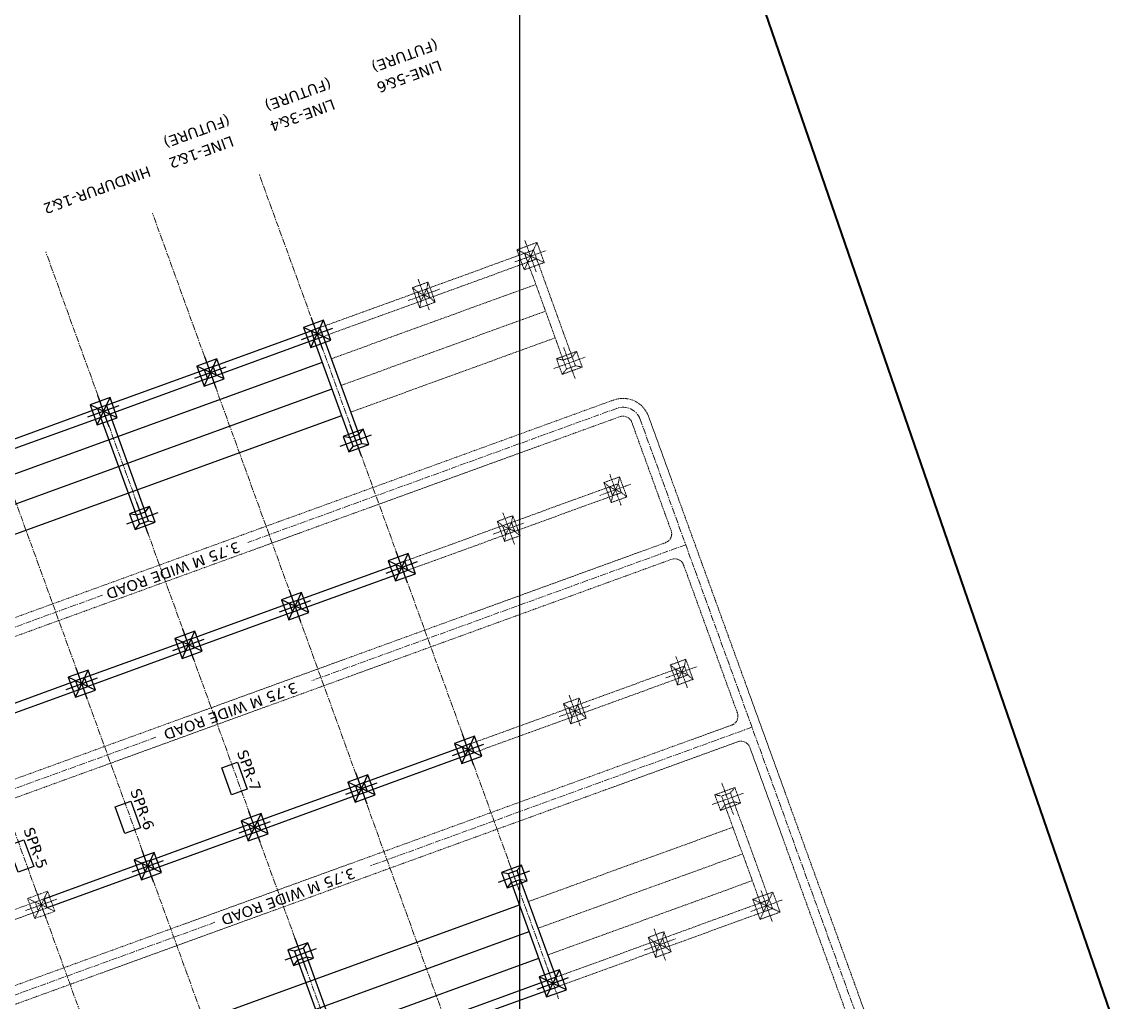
# Model space of a CAD drawing. Header units: metres. Extents: x 201400 to 215600, y 173235 to 1738400.
# Drawn here: x 205394.8 to 205624.2, y 1735795.6 to 1736002.7 of the extents above; entities that cross this region are included whole.
import ezdxf

# ---------------------------------------------------------------- set-up
doc = ezdxf.new("R2010")
doc.units = ezdxf.units.M
for name, pattern in [('CENTER', [2, 1.25, -0.25, 0.25, -0.25]), ('HIDDEN', [0.375, 0.25, -0.125]), ('PHANTOM2', [1.25, 0.625, -0.125, 0.125, -0.125, 0.125, -0.125])]:
    doc.linetypes.add(name, pattern=pattern)
for name, color, linetype, lineweight in [('250Acres', 7, 'Continuous', 25), ('E-LAY-CNTRL', 1, 'CENTER', 0), ('E-LAY-EXIST', 8, 'HIDDEN', 0)]:
    doc.layers.add(name, color=color, linetype=linetype, lineweight=lineweight)
for name, color, linetype in [('E-LAY-ROAD', 7, 'Continuous'), ('GRID LINES', 250, 'Continuous'), ('TXT', 222, 'Continuous')]:
    doc.layers.add(name, color=color, linetype=linetype)
doc.layers.add('STREAM', color=7, linetype='Continuous', lineweight=0, true_color=0x3dcfff)
doc.styles.add('STYLE1', font='verdana.ttf')

# ---------------------------------------------------------------- blocks, each defined once
blk = doc.blocks.new('TH_plan')
for p, q in [((-2250, 1750), (-1000, 1000)), ((-1000, 1000), (1000, -1000)), ((1000, 1000), (-1000, -1000)), ((1000, 1000), (2250, 1750)), ((-1000, -1000), (-2250, -1750)), ((1000, -1000), (2250, -1750))]:
    blk.add_line(p, q)
for points in [[(-2250, 1750), (2250, 1750), (2250, -1750), (-2250, -1750)], [(-1000, 1000), (1000, 1000), (1000, -1000), (-1000, -1000)]]:
    blk.add_lwpolyline(points, close=True)
blk = doc.blocks.new('T1')
for p, q in [((749.9271997760516, 3250.000062193838), (-0.0001543656107969582, 4500.000062193838)), ((3499.854553917714, 4500.000062193838), (2749.927199776052, 3250.000062193838)), ((749.9271997760516, 1250.000062193838), (-0.0001543656107969582, 6.219383794814348e-05)), ((3499.854553917714, 6.219383794814348e-05), (2749.927199776052, 1250.000062193838))]:
    blk.add_line(p, q)
for points in [[(-0.0001543656107969582, 4500.000062193838), (3499.854553917714, 4500.000062193838), (3499.854553917714, 6.219383794814348e-05), (-0.0001543656107969582, 6.219383794814348e-05)], [(749.9271997760516, 3250.000062193838), (2749.927199776052, 3250.000062193838), (2749.927199776052, 1250.000062193838), (749.9271997760516, 1250.000062193838)]]:
    blk.add_lwpolyline(points, close=True)
blk = doc.blocks.new('400 kV TOWER-4.5x4.5')
for points in [[(-2250, -2250), (2250, -2250), (2250, 2250), (-2250, 2250)], [(-1000, -999.9999999999995), (1000, -999.9999999999995), (1000, 1000), (-1000, 1000)], [(-100, -99.99999999999955), (100, -99.99999999999955), (100, 100.0000000000005), (-100, 100.0000000000005)]]:
    blk.add_lwpolyline(points, close=True)
for points in [[(2250, 2250), (-2250, -2250)], [(-2250, 2250), (2250, -2250)]]:
    blk.add_lwpolyline(points)
blk = doc.blocks.new('400kv')
at = {"layer": 'E-LAY-CNTRL', "color": 4}
for p, q in [((245.5570971665438, 151.4994709033053, -0.3105834067972145), (285.673141813837, 328.844170859782, -0.3105834067972145)), ((268.9656811428722, 146.2043603071943, -0.3105834067972145), (309.0817257900489, 323.5490602634382, -0.3105834067972145)), ((279.9307552180253, 85.8990773668047, -0.3105834067972145), (332.4903097663773, 318.2539496673271, -0.3105834067972145)), ((303.2418034276925, 80.62602973124012, -0.3105834067972145), (355.8988937425893, 312.9588390709832, -0.3105834067972145)), ((339.1914330716245, 130.3190285186283, -0.3105834067972145), (379.3074777189177, 307.6637284748722, -0.3105834067972145))]:
    blk.add_line(p, q, dxfattribs=at)
at = {"layer": 'E-LAY-CNTRL'}
blk.add_line((419.0804609513143, 220.6080765060615, -0.07853023390406691), (386.6887246440165, 77.41093912650831, -0.3105834067972145), dxfattribs=at)
at = {"layer": 'E-LAY-CNTRL', "elevation": -0.3105834067972145}
for points in [[(303.365797005943, 250.7560745186638), (164.9989630006021, 282.0551778580993)], [(296.6724393320037, 219.3950177540537), (154.4577330567408, 251.5645244144835)], [(416.1558897284558, 225.2425271922257), (335.2470072131837, 243.5444236916956)], [(286.0449584752787, 179.7631325258408), (145.4119191216305, 211.574860121822)], [(412.8609122968046, 193.1127439106349), (330.8636497353436, 211.6608361101244)], [(403.8150983615778, 153.1230796177406), (320.0352264401736, 172.0744048245251)]]:
    blk.add_lwpolyline(points, dxfattribs=at)
at = {"layer": 'E-LAY-CNTRL'}
blk.add_arc((415.300949996803, 221.4630162378307, -0.3024944801215889), 3.875, 347.2539837052772, 77.25398296623459, dxfattribs=at)
at = {"layer": 'E-LAY-EXIST', "color": 4}
for p, q in [((346.4617044600891, 242.9396251335274, -0.413190539294848), (165.6034932045732, 283.8408025570679, -0.3105834067972154)), ((164.7761321738362, 280.1832113107666, -0.3105834067972154), (345.5169385029003, 239.2989545043092, 0.05334563880246379)), ((158.5290048184106, 252.5659590070136, -0.3105834067972154), (339.2698121874128, 211.6817019653972, 0.05334563880246379)), ((157.7016437877901, 248.9083677607123, -0.3105834067972154), (338.4424501167377, 208.0241109542549, 0.05334563880246379)), ((416.5695702438243, 227.0713228154927, -0.3105834067972154), (346.3445533836493, 242.956488328753, -0.3105834067972154)), ((345.5171923530288, 239.2988970824517, -0.3105834067972154), (415.7422099725809, 223.4137313973624, -0.3105834067972154)), ((411.8870564053068, 197.3059353805147, 0.05334563880246379), (417.2516653281637, 221.0217570213135, 0.05334563880246379)), ((388.3244707537815, 76.14382211817428, -0.2533347775581977), (420.9092565833125, 220.1943960301578, -0.3024944801215889)), ((330.2239972122479, 171.6920379078947, -0.1341509229371262), (149.4831908831839, 212.5762947143521, -0.3105834067972154)), ((409.4950818576617, 195.7964792654384, -0.3105834067972154), (339.2700649974868, 211.6816447786987, -0.3105834067972154)), ((329.3966361816274, 168.0344466615934, -0.1341509229371262), (150.3627057675039, 208.5326016535982, -0.3066351900022674)), ((338.4427039668662, 208.0240535323974, -0.3105834067972154), (408.6677216077223, 192.1388878424186, -0.3105834067972154)), ((402.8412424701964, 157.3162710876204, 0.05334563880246379), (410.1771769420011, 189.746913471492, 0.05334563880246379)), ((400.4492687185993, 155.806814792566, -0.3105834067972154), (330.22425106226, 171.6919804860372, -0.3105834067972154)), ((399.6219068918144, 152.1492237262428, 0.05334563880246379), (329.3968900316395, 168.0343892397359, -0.05047852524063567)), ((385.0529803109821, 78.67805929249153, -0.2377495189896721), (401.1313630067743, 149.7572491785977, 0.05334563880246379))]:
    blk.add_line(p, q, dxfattribs=at)
at = {"layer": 'E-LAY-EXIST', "color": 1, "linetype": 'PHANTOM2'}
for p, q in [((371.0548343495466, 266.6480232519098, 0.05334563880245868), (415.9208026543492, 256.4991564347874, 0.05334563880245685)), ((417.023950695293, 261.3759447631892, 0.05334563880246412), (417.4652099115774, 263.3266600945499, 0.05334563880246412)), ((369.731056700577, 260.7958772580605, 0.05334563880245868), (414.5970250053797, 250.6470104407053, 0.05334563880245685)), ((368.4072790514911, 254.9437312639784, 0.05334563880245868), (413.2732473562937, 244.7948644466233, 0.05334563880245685)), ((344.1381428100867, 147.6549214429688, -0.31058340679722), (389.0041111148894, 137.5060546256136, -0.3105834067972217)), ((342.8143651610008, 141.8027754488867, -0.31058340679722), (387.6803334658034, 131.6539086315315, -0.3105834067972217)), ((341.4905875120312, 135.9506294548046, -0.31058340679722), (386.3565558168339, 125.8017626374494, -0.3105834067972217)), ((385.2533917480614, 120.9249034533277, -0.3105834067972145), (384.812132531777, 118.974188121967, -0.3105834067972145))]:
    blk.add_line(p, q, dxfattribs=at)
for points, elevation in [([(394.0563151107635, 268.6215745448135), (393.6150558944792, 266.6708592134528), (372.1571872495115, 271.5247105932795), (372.5984464659123, 273.4754259246401)], 0.05334563880245874), ([(417.4652099115774, 263.3266600945499), (417.023950695293, 261.3759447631892), (395.5660820503253, 266.2297961430158), (396.0073412667261, 268.1805114743765)], 0.05334563880245874), ([(418.9746660266537, 260.934685546672), (414.1208146467106, 239.4768169019371), (412.1700993153499, 239.9180761182215), (417.023950695293, 261.3759447631892)], 0.05334563880245874), ([(382.4734668760793, 217.4150306947995), (382.0322076596785, 215.4643153634388), (360.5743390148273, 220.3181667432655), (361.0155982311117, 222.2688820746262)], 0.4172746844021457), ([(405.8821554824244, 212.1203826463316), (405.4408962660236, 210.1696673149709), (383.9830276211724, 215.0235186947975), (384.4242868374567, 216.9742340261582)], 0.05334563880245874), ([(373.4277575709857, 177.4258289497811), (372.9864983545849, 175.4751136184204), (351.5286297097337, 180.3289649982471), (351.969888926018, 182.2796803296078)], 0.05334563880245874), ([(396.8364461773308, 172.131180901546), (396.39518696093, 170.1804655701853), (374.9373183160787, 175.034316950012), (375.3785775323631, 176.9850322813727)], -0.3105834067972145), ([(387.2041070794221, 120.4836442370433), (392.0579584592488, 141.941512882011), (390.1072431278881, 142.3827720982954), (385.2533917480614, 120.9249034533277)], -0.3105834067972145), ([(361.8448077718494, 126.2200140496716), (361.4035485554487, 124.2692987183109), (339.9456799105974, 129.1231500981376), (340.3869391268818, 131.0738654294983)], 0.05334563880245874), ([(385.2533917480614, 120.9249034533277), (384.812132531777, 118.974188121967), (363.3542638868093, 123.8280395020265), (363.7955231032101, 125.7787548333872)], -0.3105834067972145)]:
    blk.add_lwpolyline(points, close=True, dxfattribs=dict(at, elevation=elevation))
for points, elevation in [([(395.5879689618014, 270.8598855442833), (394.03437376488, 263.9917639123742)], 0.05334563880245874), ([(391.3771105472697, 268.2026223267894), (398.2452321794117, 266.649027129868)], 0.05334563880245874), ([(417.4428295461694, 258.6964158585761), (418.9964247429743, 265.5645374907181)], 0.05334563880245874), ([(414.7855663285591, 262.9072742732242), (421.6536879605846, 261.3536790763028)], 0.05334563880245874), ([(412.1480137465987, 235.287957172608), (413.7016089435201, 242.15607880475)], 0.05334563880245874), ([(409.4907505289884, 239.4988155870233), (416.3588721611304, 237.9452203903347)], 0.05334563880245874), ([(384.0050633876817, 219.6530882092193), (382.4514681908768, 212.7849665770773)], 0.4172746844021457), ([(379.79420497315, 216.9958249914926), (386.662326605292, 215.4422297945712)], 0.4172746844021457), ([(374.9593540825881, 179.6638864642009), (373.4057588856667, 172.7957648320589)], 0.05334563880245874), ([(370.7484956680564, 177.0066232464742), (377.6166173001984, 175.4530280497856)], 0.05334563880245874), ([(398.3680426889332, 174.3692384159658), (396.8144474920118, 167.5011167838238)], -0.3105834067972145), ([(394.1571842744015, 171.7119751982391), (401.0253059065435, 170.1583800013177)], -0.3105834067972145), ([(390.5264328033663, 139.7034393397626), (392.0800280001713, 146.5715609719045)], -0.3105834067972145), ([(387.869169585756, 143.9142977541778), (394.737291217898, 142.3607025574893)], -0.3105834067972145), ([(363.3762996533187, 128.4576090162154), (361.8227044565137, 121.5894873840734)], 0.05334563880245874), ([(359.1654412389034, 125.8003457984887), (366.033562870929, 124.2467506015673)], 0.05334563880245874), ([(385.2313222071389, 116.2948553634342), (386.7849174039438, 123.1629769955762)], -0.3105834067972145), ([(385.2313382349676, 116.2949262191541), (386.7849334317725, 123.1630478512961)], -0.3105834067972145), ([(382.5740589895286, 120.5057137780823), (389.4421806216706, 118.9521185811609)], -0.3105834067972145), ([(382.5740750173572, 120.5057846335694), (389.4421966494992, 118.9521894368809)], -0.3105834067972145)]:
    blk.add_lwpolyline(points, dxfattribs=dict(at, elevation=elevation))
at = {"layer": 'E-LAY-EXIST'}
for points, elevation in [([(407.4137519940268, 214.3584401607513), (405.8601567972219, 207.4903185286094)], 0.05334563880245874), ([(403.2028935794951, 211.7011769432575), (410.0710152116371, 210.1475817463361)], 0.05334563880245874), ([(343.7097460693913, 150.2935516787693), (345.2633412663126, 157.1616733109113)], -0.3105834067972145), ([(345.6825309416745, 154.4823405523784), (347.0672002299689, 154.9380717913155)], -0.3105834067972145), ([(345.2412717253901, 152.5316252210177), (346.2949966012966, 151.5243199614342)], -0.3105834067972145), ([(338.4146354732802, 126.8849677024409), (339.9682306700852, 133.7530893345829)], -0.3105834067972145)]:
    blk.add_lwpolyline(points, dxfattribs=dict(at, elevation=elevation))
at = {"layer": 'E-LAY-EXIST', "color": 4, "elevation": -0.3105834067972145}
for points in [[(256.3854235382751, 203.9017356252298), (255.9441643219907, 201.9510202938691), (234.486295677023, 206.8048716736957), (234.9275548934238, 208.7555870050564)], [(259.831122961943, 204.4038864807226), (255.4420134663815, 205.3967197176535), (254.4491802296834, 201.0076102220919), (258.8382897251286, 200.014776985161)], [(258.3361388696358, 203.4604764089454), (256.3854235382751, 203.9017356252298), (255.9441643219907, 201.9510202938691), (257.8948796533514, 201.5097610775847)], [(257.2597503231373, 202.7812211571727), (257.0646787900478, 202.8253470787313), (257.0205528683728, 202.6302755456418), (257.2156244015787, 202.5861496240832)]]:
    blk.add_lwpolyline(points, close=True, dxfattribs=at)
for points in [[(254.4491802296834, 201.0076102220919), (259.831122961943, 204.4038864807226)], [(258.8382897251286, 200.014776985161), (255.4420134663815, 205.3967197176535)], [(256.3633539973525, 199.2716875353362), (257.9169491942739, 206.1398091674782)], [(253.7060907797422, 203.4825459497515), (260.5742124118842, 201.928950753063)]]:
    blk.add_lwpolyline(points, dxfattribs=at)
at = {"layer": 'E-LAY-EXIST', "elevation": -0.3105834067972145}
blk.add_lwpolyline([(339.3110317990649, 130.3945013242774), (339.115960265859, 130.438627245836), (339.0718343443004, 130.2435557127465), (339.2669058773899, 130.1994297911879)], close=True, dxfattribs=at)
at = {"layer": 'E-LAY-EXIST', "color": 4}
for centre, radius, start, end in [((415.300949996803, 221.4630162378307, -0.3024944801215889), 5.75, 347.2539837052772, 77.25398296623459), ((415.300949996803, 221.4630162378307, 0.05334563880246379), 2, 347.2539837052772, 77.25398296623459), ((409.9363410739461, 197.7471945967991, 0.05334563880246379), 2, 257.2539829662346, 347.2539837052772), ((408.2264616106404, 190.1881726877764, 0.05334563880246379), 2, 347.2539837052772, 77.25398296623459), ((400.8905271388358, 157.7575303039048, 0.05334563880246379), 2, 257.2539829662346, 347.2539837052772), ((399.1806476754136, 150.1985083948821, 0.05334563880246379), 2, 347.2539837052772, 77.25398296623459)]:
    blk.add_arc(centre, radius, start, end, dxfattribs=at)
at = {"layer": 'E-LAY-ROAD', "ltscale": 2500}
for p, q in [((277.4205049095908, 287.8284942174796, 0.05334563880246246), (369.1041191528784, 267.0892830637749, 0.05334563880245874)), ((276.0967272605048, 281.9763482233975, 0.05334563880246246), (367.7803415039089, 261.2371370696928, 0.05334563880245874)), ((274.7729496114189, 276.1242022293154, 0.05334563880246246), (366.4565638548229, 255.3849910756107, 0.05334563880245874)), ((250.5038133700145, 168.8353924083058, -0.3105834067972162), (342.1874276134185, 148.0961812546011, -0.3105834067972199)), ((249.180035721045, 162.9832464142237, -0.3105834067972162), (340.8636499643326, 142.244035260519, -0.3105834067972199)), ((247.856258071959, 157.1311004201416, -0.3105834067972162), (339.539872315363, 136.3918892666698, -0.3105834067972199))]:
    blk.add_line(p, q, dxfattribs=at)
for points, elevation in [([(323.8313712530071, 284.5070644814987), (323.3901120366063, 282.556349150138), (301.932243391755, 287.4102005299646), (302.3735026080394, 289.3609158613253)], 0.05334563880245874), ([(325.340827367967, 282.1150899338536), (320.4869759881403, 260.6572212888859), (318.5362606567796, 261.0984805054031), (323.3901120366063, 282.556349150138)], 0.05334563880245874), ([(347.239955229219, 279.2119538853876), (346.7986960129347, 277.2612385540269), (325.340827367967, 282.1150899338536), (325.7820865843678, 284.0658052652143)], 0.05334563880245874), ([(370.6485231777187, 273.9167724333238), (370.2072639613179, 271.9660571021959), (348.7493953164667, 276.8199084820226), (349.1906545327511, 278.7706238133833)], 0.05334563880245874), ([(372.1579953205073, 271.5248687413987), (367.3041439406807, 250.067000096431), (365.35342860932, 250.5082593129482), (370.2072799891466, 271.9661279576831)], 0.05334563880245874), ([(321.8716452763183, 261.1129525280558), (317.4825357807567, 262.1057857647538), (316.7103321522009, 258.6920339348726), (321.0994416477624, 257.6992006981745)], 0.05334563880245874), ([(320.4869759881403, 260.6572212888859), (318.5362606567796, 261.0984805054031), (318.0950014403788, 259.1477651740424), (320.0457167717395, 258.7065059575252)], 0.05334563880245874), ([(368.6888132288586, 250.5227313356008), (364.2997037332971, 251.5155645722989), (363.5275001047412, 248.1018127424177), (367.9166096003028, 247.1089795057196)], 0.05334563880245874), ([(367.3041439406807, 250.067000096431), (365.35342860932, 250.5082593129482), (364.9121693929192, 248.5575439815875), (366.8628847242799, 248.1162847650703)], 0.05334563880245874), ([(288.8397168196971, 238.5958267739043), (288.3984576032963, 236.6451114425436), (266.940588958445, 241.4989628226031), (267.3818481747294, 243.4496781539638)], 0.05334563880245874), ([(292.285416243365, 239.0979776296299), (287.8963067478035, 240.090810866328), (286.903473510989, 235.7017013707664), (291.2925830065506, 234.7088681340683)], 0.05334563880245874), ([(290.7904321510578, 238.1545675576199), (288.8397168196971, 238.5958267739043), (288.3984576032963, 236.6451114425436), (290.349172934657, 236.2038522262592)], 0.05334563880245874), ([(289.7140436045593, 237.4753123058472), (289.5189720714698, 237.5194382274058), (289.4748461497948, 237.3243666943163), (289.6699176828843, 237.2802407727577)], 0.05334563880245874), ([(312.248300795909, 233.3007161777932), (311.8070415796246, 231.3500008464325), (290.349172934657, 236.2038522262592), (290.7904321510578, 238.1545675576199)], 0.05334563880245874), ([(315.694000219577, 233.802867033286), (311.3048907240154, 234.7957002699841), (310.3120574873174, 230.4065907746553), (314.7011669828789, 229.4137575377245)], 0.05334563880245874), ([(314.1990161272697, 232.8594569615088), (312.248300795909, 233.3007161777932), (311.8070415796246, 231.3500008464325), (313.7577569109853, 230.9087416301481)], 0.05334563880245874), ([(313.1226275807712, 232.1802017097361), (312.9275560476817, 232.2243276312947), (312.8834301260067, 232.0292560982052), (313.0785016592126, 231.9851301766466)], 0.05334563880245874), ([(335.6568847722374, 228.0056055814493), (335.2156255558366, 226.0548902503215), (313.7577569109853, 230.9087416301481), (314.1990161272697, 232.8594569615088)], 0.05334563880245874), ([(339.1025841959054, 228.507756437175), (334.7134747003438, 229.500589673873), (333.7206414635293, 225.1114801783115), (338.1097509590909, 224.1186469416134)], 0.05334563880245874), ([(337.6076001035981, 227.564346365165), (335.6568847722374, 228.0056055814493), (335.2156255558366, 226.0548902503215), (337.1663408871973, 225.6136310338043)], 0.05334563880245874), ([(359.0510231938679, 222.6466341891792), (358.6097639774671, 220.6959188578185), (337.1518953326158, 225.5497702376451), (337.5931545489002, 227.5004855690058)], 0.4172746844021457), ([(336.5312115570996, 226.8850911133923), (336.3361400240101, 226.9292170351837), (336.2920141023351, 226.7341455018613), (336.4870856354246, 226.6900195803028)], 0.05334563880245874), ([(362.5111681721173, 223.2126458408311), (358.1220586765558, 224.205479077762), (357.1292254398577, 219.8163695822004), (361.5183349353028, 218.8235363452695)], 0.05334563880245874), ([(361.01618407981, 222.2692357690539), (359.0654687484493, 222.7104949853383), (358.624209532165, 220.7597796539776), (360.5749248635257, 220.3185204376932)], 0.05334563880245874), ([(359.9397955333116, 221.5899805172812), (359.744724000222, 221.6341064388398), (359.700598078547, 221.4390349057503), (359.895669611753, 221.3949089841917)], 0.05334563880245874), ([(261.4970933116274, 216.2227244449314), (260.1733156626578, 210.3705784508493), (256.7595638327766, 211.1427820795216), (258.0833414817462, 216.9949280736037)], -0.3105834067972145), ([(284.9056772879558, 210.9276138488203), (283.5818996388698, 205.0754678547382), (280.1681478089886, 205.8476714834105), (281.4919254580745, 211.6998174774926)], -0.3105834067972145), ([(308.3142612641677, 205.6325032524765), (306.9904836151982, 199.7803572583944), (303.576731785317, 200.5525608870666), (304.9005094342865, 206.4047068811487)], -0.3105834067972145), ([(279.7940075146034, 198.6066250291187), (279.3527482982026, 196.655909697758), (257.8948796533514, 201.5097610775847), (258.3361388696358, 203.4604764089454)], -0.3105834067972145), ([(283.2397069382714, 199.1087758846115), (278.8505974427098, 200.1016091213096), (277.8577642058954, 195.712499625748), (282.2468737014569, 194.71966638905)], -0.3105834067972145), ([(281.7447228459641, 198.1653658128344), (279.7940075146034, 198.6066250291187), (279.3527482982026, 196.655909697758), (281.3034636295633, 196.2146504814737)], -0.3105834067972145), ([(280.6683342994656, 197.4861105610617), (280.4732627663761, 197.5302364826202), (280.4291368447011, 197.3351649495307), (280.6242083777906, 197.2910390277393)], -0.3105834067972145), ([(303.2025914908154, 193.3115144327749), (302.761332274531, 191.3607991014142), (281.3034636295633, 196.2146504814737), (281.7447228459641, 198.1653658128344)], -0.3105834067972145), ([(306.6482909144834, 193.8136652885005), (302.2591814189218, 194.8064985251985), (301.2663481821073, 190.417389029637), (305.6554576776689, 189.4245557929389)], -0.3105834067972145), ([(305.1533068221761, 192.8702552164905), (303.2025914908154, 193.3115144327749), (302.761332274531, 191.3607991014142), (304.7120476058917, 190.9195398851298)], -0.3105834067972145), ([(326.6111754671438, 188.0164038366638), (326.169916250743, 186.0656885053031), (304.7120476058917, 190.9195398851298), (305.1533068221761, 192.8702552164905)], -0.3105834067972145), ([(304.0769182756776, 192.1909999647178), (303.8818467425881, 192.2351258865092), (303.8377208209131, 192.0400543531869), (304.032792354119, 191.9959284316283)], -0.3105834067972145), ([(330.0568748908117, 188.5185546921566), (325.6677653952502, 189.5113879290875), (324.6749321584357, 185.1222784335259), (329.0640416539973, 184.129445196595)], -0.3105834067972145), ([(328.5618907985045, 187.5751446203794), (326.6111754671438, 188.0164038366638), (326.169916250743, 186.0656885053031), (328.1206315821037, 185.6244292890187)], -0.3105834067972145), ([(327.485502252006, 186.8958893686067), (327.2904307188001, 186.9400152901653), (327.2463047972415, 186.7449437570758), (327.441376330331, 186.7008178355172)], -0.3105834067972145), ([(350.0197594433557, 182.7212932405528), (349.5785002270713, 180.7705779091921), (328.1206315821037, 185.6244292890187), (328.5618907985045, 187.5751446203794)], -0.3105834067972145), ([(353.4654588670237, 183.2234440960456), (349.0763493714621, 184.2162773327436), (348.0835161346477, 179.8271678371821), (352.4726256302092, 178.834334600484)], -0.3105834067972145), ([(351.9704747747164, 182.2800340240356), (350.0197594433557, 182.7212932405528), (349.5785002270713, 180.7705779091921), (351.5292155583156, 180.3293186926749)], -0.3105834067972145), ([(350.8940862282179, 181.6007787722629), (350.6990146951284, 181.6449046940543), (350.6548887734534, 181.4498331607319), (350.8499603066593, 181.4057072391734)], -0.3105834067972145), ([(300.2500322774285, 165.5282929837704), (295.860922781867, 166.5211262204684), (295.0887191531947, 163.1073743905872), (299.4778286487563, 162.1145411538891)], -0.3105834067972145), ([(298.8653629891342, 165.0725617446005), (296.9146476577735, 165.5138209611177), (296.4733884414891, 163.563105629757), (298.4241037728498, 163.1218464132398)], -0.3105834067972145), ([(298.4241037728498, 163.1218464132398), (293.5702523930231, 141.663977768505), (291.6195370616624, 142.1052369847894), (296.4733884414891, 163.563105629757)], -0.3105834067972145), ([(347.0672002299689, 154.9380717913155), (342.6780907344073, 155.9309050280135), (341.905887105735, 152.5171531981323), (346.2949966012966, 151.5243199614342)], -0.3105834067972145), ([(345.6825309416745, 154.4823405523784), (343.7318156103138, 154.9235997686628), (343.2905563940294, 152.9728844373021), (345.2412717253901, 152.5316252210177)], -0.3105834067972145), ([(345.2412717253901, 152.5316252210177), (340.3874203455634, 131.0737565760501), (338.4367050142027, 131.5150157923345), (343.2905563940294, 152.9728844373021)], -0.3105834067972145), ([(338.4367050142027, 131.5150157923345), (337.9954457978019, 129.5643004609738), (316.5375771528343, 134.4181518408004), (316.9788363692351, 136.3688671721611)], -0.3105834067972145), ([(341.8824044378707, 132.0171666478273), (337.4932949423091, 133.0099998847581), (336.5004617054947, 128.6208903891966), (340.8895712010562, 127.6280571522657)], -0.3105834067972145), ([(340.3874203455634, 131.0737565760501), (338.4367050142027, 131.5150157923345), (337.9954457978019, 129.5643004609738), (339.9461611291626, 129.1230412446894)], -0.3105834067972145)]:
    blk.add_lwpolyline(points, close=True, dxfattribs=dict(at, elevation=elevation))
for points, elevation in [([(323.8093017120846, 279.8770163916051), (325.3628969088895, 286.7451380237471)], 0.05334563880245874), ([(321.1520384944743, 284.0878748060204), (328.0201601264998, 282.5342796093319)], 0.05334563880245874), ([(347.2178856882965, 274.5819057954941), (348.7714808852179, 281.4500274276361)], 0.05334563880245874), ([(344.5606224706862, 278.7927642099094), (351.4287441028282, 277.239169012988)], 0.05334563880245874), ([(370.6264696646249, 269.2867951991502), (372.1800648614299, 276.1549168312922)], 0.05334563880245874), ([(367.9692064470146, 273.4976536137983), (374.8373280790402, 271.9440584168769)], 0.05334563880245874), ([(318.5362606567796, 261.0984805054031), (317.4825357807567, 262.1057857647538)], 0.05334563880245874), ([(318.5141911158571, 256.4684324152768), (320.0677863126621, 263.3365540474188)], 0.05334563880245874), ([(315.8569278982468, 260.6792908299249), (322.7250495302724, 259.1256956330035)], 0.05334563880245874), ([(320.4869759881403, 260.6572212888859), (321.8716452763183, 261.1129525280558)], 0.05334563880245874), ([(316.7103321522009, 258.6920339348726), (318.0950014403788, 259.1477651740424)], 0.05334563880245874), ([(320.0457167717395, 258.7065059575252), (321.0994416477624, 257.6992006981745)], 0.05334563880245874), ([(365.3313590683974, 245.8782112230547), (366.8849542652024, 252.7463328549638)], 0.05334563880245874), ([(362.6740958507871, 250.0890696374699), (369.5422174828127, 248.5354744405486)], 0.05334563880245874), ([(365.35342860932, 250.5082593129482), (364.2997037332971, 251.5155645722989)], 0.05334563880245874), ([(367.3041439406807, 250.067000096431), (368.6888132288586, 250.5227313356008)], 0.05334563880245874), ([(363.5275001047412, 248.1018127424177), (364.9121693929192, 248.5575439815875)], 0.05334563880245874), ([(366.8628847242799, 248.1162847650703), (367.9166096003028, 247.1089795057196)], 0.05334563880245874), ([(286.903473510989, 235.7017013707664), (292.285416243365, 239.0979776296299)], 0.05334563880245874), ([(291.2925830065506, 234.7088681340683), (287.8963067478035, 240.090810866328)], 0.05334563880245874), ([(288.8176472787745, 233.9657786840107), (290.3712424755795, 240.8339003161527)], 0.05334563880245874), ([(286.1603840611642, 238.1766370986588), (293.0285056931898, 236.6230419017375)], 0.05334563880245874), ([(314.7011669828789, 229.4137575377245), (311.3048907240154, 234.7957002699841)], 0.05334563880245874), ([(312.2262312549865, 228.6706680878997), (313.7798264519079, 235.5387897200417)], 0.05334563880245874), ([(309.5689680373762, 232.881526502315), (316.4370896695182, 231.3279313053936)], 0.05334563880245874), ([(310.3120574873174, 230.4065907746553), (315.694000219577, 233.802867033286)], 0.05334563880245874), ([(338.1097509590909, 224.1186469416134), (334.7134747003438, 229.500589673873)], 0.05334563880245874), ([(335.6348152313149, 223.3755574915558), (337.1884104281198, 230.2436791236978)], 0.05334563880245874), ([(332.9775520137046, 227.5864159062039), (339.8456736457301, 226.0328207092825)], 0.05334563880245874), ([(333.7206414635293, 225.1114801783115), (339.1025841959054, 228.507756437175)], 0.05334563880245874), ([(359.0433992075268, 218.0804468954448), (360.5969944044482, 224.9485685275868)], 0.05334563880245874), ([(357.1292254398577, 219.8163695822004), (362.5111681721173, 223.2126458408311)], 0.05334563880245874), ([(361.5183349353028, 218.8235363452695), (358.1220586765558, 224.205479077762)], 0.05334563880245874), ([(356.3861359899165, 222.29130530986), (363.2542576220585, 220.7377101131715)], 0.05334563880245874), ([(282.2468737014569, 194.71966638905), (278.8505974427098, 200.1016091213096)], -0.3105834067972145), ([(279.7719379736809, 193.9765769392252), (281.3255331704859, 200.8446985713672)], -0.3105834067972145), ([(277.1146747560706, 198.1874353536405), (283.9827963880962, 196.6338401567191)], -0.3105834067972145), ([(277.8577642058954, 195.712499625748), (283.2397069382714, 199.1087758846115)], -0.3105834067972145), ([(303.1805219498929, 188.6814663428813), (304.7341171466978, 195.5495879750233)], -0.3105834067972145), ([(300.5232587322826, 192.8923247575294), (307.3913803644245, 191.338729560608)], -0.3105834067972145), ([(301.2663481821073, 190.417389029637), (306.6482909144834, 193.8136652885005)], -0.3105834067972145), ([(305.6554576776689, 189.4245557929389), (302.2591814189218, 194.8064985251985)], -0.3105834067972145), ([(324.6749321584357, 185.1222784335259), (330.0568748908117, 188.5185546921566)], -0.3105834067972145), ([(329.0640416539973, 184.129445196595), (325.6677653952502, 189.5113879290875)], -0.3105834067972145), ([(326.5891059262212, 183.3863557467703), (328.1427011230262, 190.2544773789123)], -0.3105834067972145), ([(323.9318427084945, 187.5972141611855), (330.7999643406365, 186.043618964497)], -0.3105834067972145), ([(352.4726256302092, 178.834334600484), (349.0763493714621, 184.2162773327436)], -0.3105834067972145), ([(349.9976899024332, 178.0912451504264), (351.5512850992382, 184.9593667825684)], -0.3105834067972145), ([(347.3404266848229, 182.3021035650745), (354.2085483169649, 180.7485083681531)], -0.3105834067972145), ([(348.0835161346477, 179.8271678371821), (353.4654588670237, 183.2234440960456)], -0.3105834067972145), ([(296.8925781169673, 160.8837728712242), (298.4461733137723, 167.7518945033662)], -0.3105834067972145), ([(296.9146476577735, 165.5138209611177), (295.860922781867, 166.5211262204684)], -0.3105834067972145), ([(298.8653629891342, 165.0725617446005), (300.2500322774285, 165.5282929837704)], -0.3105834067972145), ([(294.2353148992406, 165.0946312856395), (301.1034365313826, 163.5410360887181)], -0.3105834067972145), ([(295.0887191531947, 163.1073743905872), (296.4733884414891, 163.563105629757)], -0.3105834067972145), ([(298.4241037728498, 163.1218464132398), (299.4778286487563, 162.1145411538891)], -0.3105834067972145), ([(341.052482851781, 154.5044100931846), (347.9206044839229, 152.9508148962632)], -0.3105834067972145), ([(343.7318156103138, 154.9235997686628), (342.6780907344073, 155.9309050280135)], -0.3105834067972145), ([(341.905887105735, 152.5171531981323), (343.2905563940294, 152.9728844373021)], -0.3105834067972145), ([(335.7573722555535, 131.0958261168562), (342.6254938876955, 129.5422309201676)], -0.3105834067972145), ([(336.5004617054947, 128.6208903891966), (341.8824044378707, 132.0171666478273)], -0.3105834067972145), ([(340.8895712010562, 127.6280571522657), (337.4932949423091, 133.0099998847581)], -0.3105834067972145)]:
    blk.add_lwpolyline(points, dxfattribs=dict(at, elevation=elevation))
at = {"layer": 'E-LAY-EXIST', "color": 1, "linetype": 'PHANTOM2'}
for name, p, xscale, yscale, zscale, rotation in [('TH_plan', (394.8111005076207, 267.4258407561574, 0.05334563880246412), 0.0009999999398089005, 0.0009999999398089005, 0.0009999999398089005, 257.2539829661908), ('400 kV TOWER-4.5x4.5', (418.2196271446301, 262.1304766747635, 0.05334563880246412), 0.0009999999965821884, 0.0009999999965821884, 0.0009999999965821884, 167.2539837020024), ('T1', (411.1163583168527, 240.9253103851806, 0.05334563880246412), 0.0009999999398089005, 0.0009999999398089005, 0.0009999999398089005, 257.2539829661908), ('TH_plan', (383.2281949335011, 216.2190434208605, 0.4172746844021457), 0.0009999999398089005, 0.0009999999398089005, 0.0009999999398089005, 257.2539829661908), ('TH_plan', (374.1824856284074, 176.229841676075, 0.05334563880246412), 0.0009999999398089005, 0.0009999999398089005, 0.0009999999398089005, 257.2539829661908), ('TH_plan', (397.5911742347525, 170.9351936276071, -0.3105834067972145), 0.0009999999398089005, 0.0009999999398089005, 0.0009999999398089005, 257.2539829661908), ('T1', (388.7225898408797, 141.927111879224, -0.3105834067972145), -0.0009999999398089005, 0.0009999999310821295, 0.001, 257.2539829661908), ('TH_plan', (362.5994311992545, 125.0235642278567, 0.05334563880246412), -0.0009999999398089005, 0.0009999999310821295, 0.001, 257.2539829661908), ('400 kV TOWER-4.5x4.5', (386.0081358334282, 119.7289870353416, -0.3105834067972051), 0.0009999999965821884, 0.0009999999965821884, 0.0009999999965821884, 167.2539837020024)]:
    blk.add_blockref(name, p, dxfattribs=dict(at, xscale=xscale, yscale=yscale, zscale=zscale, rotation=rotation))
at = {"layer": 'E-LAY-EXIST', "xscale": 0.0009999999398089005, "yscale": 0.0009999999398089005, "zscale": 0.0009999999398089005, "rotation": 257.2539829661908}
blk.add_blockref('TH_plan', (406.6368835398462, 210.9243953726254, 0.05334563880246412), dxfattribs=at)
at = {"layer": 'E-LAY-ROAD', "ltscale": 2500, "xscale": 0.0009999999965821884, "yscale": 0.0009999999965821884, "zscale": 0.0009999999965821884, "rotation": 167.2539837020024}
for p in [(324.5860993104288, 283.3110772077926, 0.05334563880246618), (347.9946832867572, 278.0159666114487, 0.05334563880246618), (371.4032672629692, 272.7208560153376, 0.05334563880246618)]:
    blk.add_blockref('400 kV TOWER-4.5x4.5', p, dxfattribs=at)
at = {"layer": 'E-LAY-ROAD', "ltscale": 2500, "style": 'STYLE1'}
for s, rotation, p in [('HINDUPUR-1&2', 167.2539837020024, (360.5497334380634, 321.8547720869537, -0.3103555528779006)), ('SPR-5', 257.2539797133209, (262.5451413603732, 218.107226371998, -0.3815591385184804)), ('SPR-6', 257.2539797133209, (285.9537253367016, 212.8121157758869, -0.3815591385184804)), ('SPR-7', 257.2539797133209, (309.3623093129136, 207.517005179543, -0.3815591385184804))]:
    blk.add_text(s, height=2.25, rotation=rotation, dxfattribs=at).set_placement(p)
at = {"layer": 'TXT', "style": 'STYLE1'}
for s, p in [('(FUTURE)', (380.4924497910542, 321.8712079590186, -0.3103555528779099)), ('LINE-1&2', (378.7515045466134, 317.7373878546059, -0.3103555528779099)), ('(FUTURE)', (402.7072145284619, 316.8458773528691, -0.3103555528779027)), ('LINE-3&4', (400.9662692840211, 312.7120572484564, -0.3103555528779027)), ('(FUTURE)', (426.1161093292758, 311.5509629026055, -0.3103555528779099)), ('LINE-5&6', (424.375164084835, 307.4171427981928, -0.3103555528779099)), ('3.75 M WIDE ROAD', (333.5593679087469, 244.8673074992839, 0.05334563880246435)), ('3.75 M WIDE ROAD', (327.7482585331891, 213.3066828192677, 0.05334563880246435)), ('3.75 M WIDE ROAD', (316.8027297535446, 173.7467412389815, 0.05334563880246435))]:
    blk.add_text(s, height=2.25, rotation=167.2539837020024, dxfattribs=at).set_placement(p)

msp = doc.modelspace()

# ---------------------------------------------------------------- hatches: boundary and pattern name
at = {"layer": 'STREAM'}
h = msp.add_hatch(dxfattribs=at)
h.set_pattern_fill('ANSI31', color=256, scale=250)
h.set_pattern_definition([(45, (-8694.00428711978, -31706.45259173377), (-22.09708691207961, 22.09708691207961), [])])
edge = h.paths.add_edge_path()
edge.add_line((205055.2770646699, 1735849.838934558), (205075.2320513552, 1735853.323328343))
edge.add_line((205075.2320513552, 1735853.323328343), (205244.2436533315, 1735363.577994499))
edge.add_line((205244.2436533315, 1735363.577994499), (205847.7234313884, 1734990.976857145))
edge.add_line((205847.7234313884, 1734990.976857145), (205841.7651461631, 1734972.492882044))
edge.add_line((205841.7651461631, 1734972.492882044), (205227.6654186392, 1735350.308778177))
edge.add_line((205227.6654186392, 1735350.308778177), (205055.2770646699, 1735849.838934558))
edge.add_line((205055.2770646699, 1735849.838934558), (205075.2320513552, 1735853.323328343))

# ---------------------------------------------------------------- linework, layer by layer
at = {"layer": '250Acres', "color": 5, "lineweight": 40, "flags": 128}
msp.add_lwpolyline([(206663.22, 1736401.755505444), (206660, 1736401.242993584), (206660, 1736400.930711105), (206597.45, 1736390.873452691), (205326.3069577483, 1736186.489534911), (205347.8407, 1736180.076), (205346.849056455, 1736177.471538734), (205397.2672469029, 1736031.448329439), (205528.0897490012, 1736073.776658378), (205613.5758752929, 1735826.063300418), (205691.2312113899, 1735601.041242424), (205917.715808713, 1735674.321560269), (206597.45, 1735894.253238523), (206659.9999999992, 1735914.491629722), (206663.22, 1735914.491629722)], close=True, dxfattribs=at)
at = {"layer": 'GRID LINES', "color": 9, "linetype": 'Continuous'}
msp.add_line((205500, 1738300), (205500, 1730460), dxfattribs=at)

# ---------------------------------------------------------------- block references
at = {"rotation": 32.70900758124661}
msp.add_blockref('400kv', (205292.1018507465, 1735506.655134392, 0.3105834067972145), dxfattribs=at)

doc.saveas('drawing.dxf')
